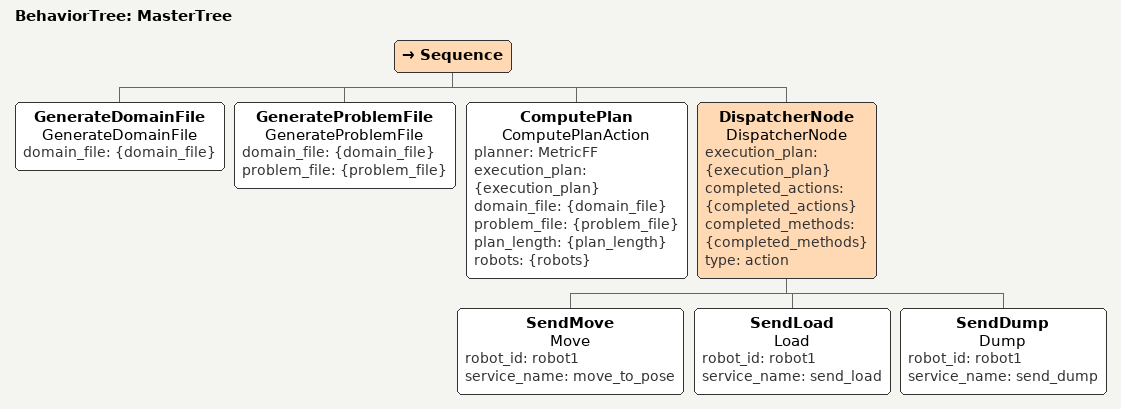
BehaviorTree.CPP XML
<root BTCPP_format="4" main_tree_to_execute="MasterTree">

<BehaviorTree ID="MasterTree">
  <Sequence>
  <GenerateDomainFile name="GenerateDomainFile" domain_file="{domain_file}"/>
  <GenerateProblemFile name="GenerateProblemFile" domain_file="{domain_file}" problem_file="{problem_file}"/>
  <ComputePlan name="ComputePlanAction" planner="MetricFF" execution_plan="{execution_plan}" domain_file="{domain_file}" problem_file="{problem_file}" plan_length="{plan_length}" robots="{robots}"/>
  <DispatcherNode name="DispatcherNode" execution_plan="{execution_plan}" completed_actions="{completed_actions}" completed_methods="{completed_methods}" type="action">
    <SendMove name="Move" robot_id="robot1" service_name="move_to_pose"/>
    <SendLoad name="Load" robot_id="robot1" service_name="send_load"/>
    <SendDump name="Dump" robot_id="robot1" service_name="send_dump"/>
  </DispatcherNode>
  </Sequence>
</BehaviorTree>

</root>
